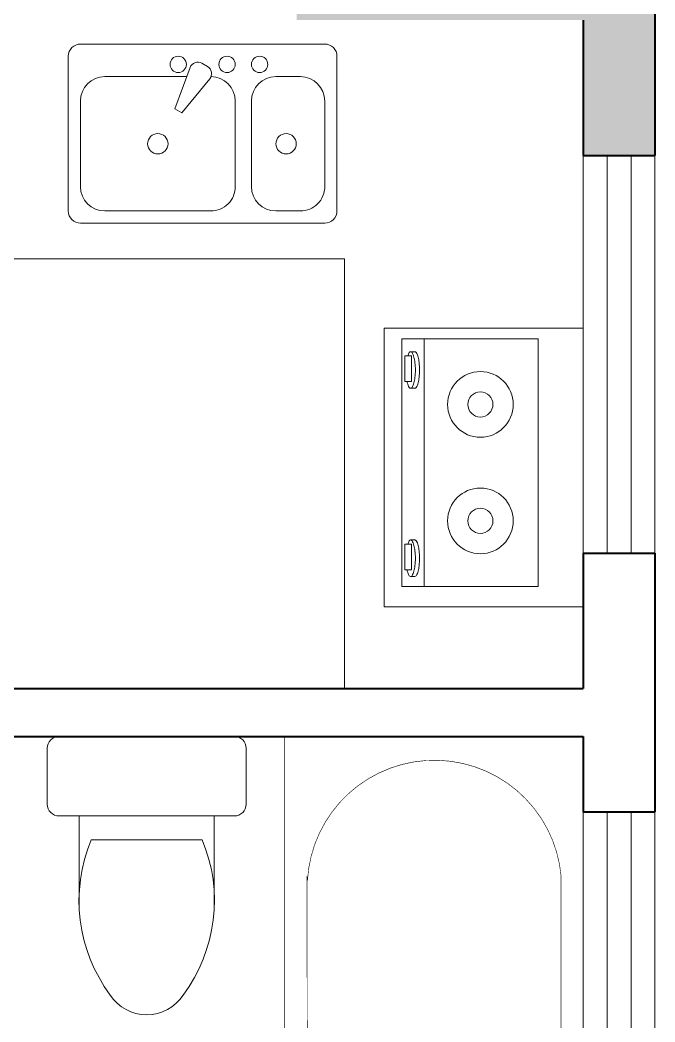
# Model space of a CAD drawing. Header units: millimetres. Extents: x 3491 to 3974, y 1583 to 1976.
# Drawn here: x 3956.931 to 3958.526, y 1959.374 to 1961.892 of the extents above; entities that cross this region are included whole.
import ezdxf

# ---------------------------------------------------------------- set-up
doc = ezdxf.new("R2010")
doc.units = ezdxf.units.MM
doc.layers.get('0').update_dxf_attribs({"lineweight": 5})
for name, color, linetype, lineweight in [('J', 7, 'Continuous', 5), ('Muro1', 162, 'Continuous', 40), ('PUB_H', 13, 'Continuous', 5), ('Puertas', 52, 'Continuous', 5), ('TOILET', 4, 'Continuous', 5), ('TOTHER', 7, 'Continuous', 5), ('WC', 10, 'Continuous', 5)]:
    doc.layers.add(name, color=color, linetype=linetype, lineweight=lineweight)
doc.styles.add('DIM_FONT', font='SIMPLEX.shx', dxfattribs={"width": 0.8})
doc.styles.get("Standard").update_dxf_attribs({"font": 'arial.ttf'})

# ---------------------------------------------------------------- blocks, each defined once
blk = doc.blocks.new('A$C72CD3181')
at = {"layer": 'PUB_H'}
blk.add_hatch(color=256, dxfattribs=at).paths.add_polyline_path([(11580, 8825), (11400, 8825), (11400, 8650), (10680, 8650), (10680, 8530), (11400, 8530), (11400, 8190), (11580, 8190)])
blk = doc.blocks.new('M_E24TTP')
at = {"layer": 'TOILET', "color": 7}
for p, q in [((-169.7, 200.4), (-169.7, 430.4)), ((169.7, 200.4), (169.7, 430.4)), ((-139.7, 260.4), (139.7, 260.4)), ((-220, 200), (220, 200)), ((-250, 30), (-250, 170)), ((250, 170), (250, 30)), ((220, 0), (-220, 0))]:
    blk.add_line(p, q, dxfattribs=at)
for centre, radius, start, end in [((0, 589.6), 109.8, 33.4509, 146.5491), ((227.4, 412.8), 397.5, 143.3619, 202.5495), ((-227.4, 412.8), 397.5, 337.4505, 36.6381), ((-220, 170), 30, 90, 180), ((220, 170), 30, 0, 90), ((-220, 30), 30, 180, 270), ((220, 30), 30, 270, 0)]:
    blk.add_arc(centre, radius, start, end, dxfattribs=at)
at = {"style": 'DIM_FONT', "width": 0.8, "flags": 9}
for tag in ['YSIZE', 'XSIZE']:
    blk.add_attdef(tag, (0, 0), '', height=0.5, dxfattribs=at)
blk = doc.blocks.new('M_E4')
for p, q in [((670.2, -79.9), (670.2, -136.6)), ((670.2, -85.9), (670.2, -97)), ((670, -662.9), (670, -613.6))]:
    blk.add_line(p, q)
at = {"const_width": 1.5}
for points in [[(-750, -750), (-750, 0)], [(-750, 0), (750, 0)], [(750, 0), (750, -750)], [(607.9, -55.9), (640.2, -55.9)], [(670, -89.8), (670, -656.4)], [(670, -662.9), (670, -654.6)], [(750, -750), (-750, -750)]]:
    blk.add_lwpolyline(points, dxfattribs=at)
for points in [[(-399.3, -55.8, 0.930688), (-387.6, -693, 0.930688)], [(670.2, -85.9, 0.414214), (640.2, -55.9, 0.414214)], [(670, -89.8, 0.041784), (669.6, -84.8, 0.412615)], [(640, -692.9, 0.414214), (670, -662.9, 0.414214)]]:
    blk.add_lwpolyline(points, format="xyb", dxfattribs=at)
at = {"const_width": 1.5, "flags": 128}
for points in [[(-399.3, -55.8), (607.9, -55.9)], [(-399.3, -694.2), (645.3, -692.5)]]:
    blk.add_lwpolyline(points, dxfattribs=at)
for radius in [25, 23]:
    blk.add_circle((550, -381.2), radius)
blk.add_arc((640, -662.9), 30, 270, 280.176)
at = {"width": 0.8, "flags": 9}
for tag in ['XSIZE', 'YSIZE']:
    blk.add_attdef(tag, (0, 0), '', height=0.5, dxfattribs=at)
blk = doc.blocks.new('M_E25ESP')
at = {"color": 0, "linetype": 'ByBlock'}
for p, q in [((30.7, 337.5), (419.3, 337.5)), ((0, -306.8), (0, 306.8)), ((358, 306.8), (143.2, 306.8)), ((450, 306.8), (450, -306.8)), ((81.8, 245.5), (81.8, 40)), ((419.3, -20.5), (419.3, 245.5)), ((58.9, 31.4), (162.5, 70.2)), ((172.8, 52.5), (87.3, -17.8)), ((162.5, 70.2), (172.8, 52.5)), ((48.4, 2), (56.6, -12.3)), ((143.2, -81.8), (358, -81.8)), ((358, -122.7), (143.2, -122.7)), ((81.8, -184.1), (81.8, -245.5)), ((419.3, -245.5), (419.3, -184.1)), ((143.2, -306.8), (358, -306.8)), ((419.3, -337.5), (30.7, -337.5))]:
    blk.add_line(p, q, dxfattribs=at)
for centre, radius in [((250.6, 112.5), 25.6), ((51.1, 61.4), 20.5), ((51.1, -61.4), 20.5), ((51.1, -143.2), 20.5), ((250.6, -209.7), 25.6)]:
    blk.add_circle(centre, radius, dxfattribs=at)
for centre, radius, start, end in [((30.7, 306.8), 30.7, 90, 180), ((419.3, 306.8), 30.7, 0, 90), ((143.2, 245.5), 61.4, 90, 180), ((358, 245.5), 61.4, 0, 90), ((66.1, 12.3), 20.5, 110.5377, 210), ((74.3, -2), 20.5, 210, 309.4623), ((143.2, -20.5), 61.4, 180, 270), ((358, -20.5), 61.4, 270, 0), ((143.2, -184.1), 61.4, 90, 180), ((358, -184.1), 61.4, 0, 90), ((143.2, -245.5), 61.4, 180, 270), ((358, -245.5), 61.4, 270, 0), ((30.7, -306.8), 30.7, 180, 270), ((419.3, -306.8), 30.7, 270, 0)]:
    blk.add_arc(centre, radius, start, end, dxfattribs=at)
at = {"style": 'DIM_FONT', "width": 0.8, "flags": 9}
for tag in ['YSIZE', 'XSIZE']:
    blk.add_attdef(tag, (0, 0), '', height=0.5, dxfattribs=at)
blk = doc.blocks.new('M_E19')
for p, q in [((-323.5, -113.1), (-323.5, -455.5)), ((299.3, -113.1), (-323.5, -113.1)), ((299.3, -455.5), (299.3, -113.1)), ((-323.5, -399.8), (299.3, -399.8)), ((-290.9, -422.1), (-290.8, -433.8)), ((-199.1, -423.2), (-199.1, -433.7)), ((182.1, -422.1), (182.2, -433.8)), ((273.9, -423.2), (273.9, -433.7)), ((-215.7, -431.5), (-280.4, -431.5)), ((-280.4, -431.5), (-280.4, -448.2)), ((-280.4, -448.2), (-215.7, -448.2)), ((-215.7, -448.2), (-215.7, -431.5)), ((192.6, -431.5), (192.6, -448.2)), ((257.3, -431.5), (192.6, -431.5)), ((192.6, -448.2), (257.3, -448.2)), ((257.3, -448.2), (257.3, -431.5)), ((-323.5, -455.5), (299.3, -455.5))]:
    blk.add_line(p, q)
for points in [[(-199.1, -423.2, 0.259034), (-201, -419.8, 0.076276), (-212.5, -414.9, 0.036515), (-226.1, -412.4, 0.026615), (-244.9, -411.4, 0.026615), (-263.8, -412.4, 0.036515), (-277.3, -414.9, 0.076276), (-288.9, -419.8, 0.259034), (-290.8, -423.2, 0.078462), (-290.6, -424.5, 0.056762)], [(-199.1, -433.7, 0.259034), (-201, -430.3, 0.076276), (-212.5, -425.4, 0.036515), (-226.1, -422.9, 0.026615), (-244.9, -421.9, 0.026615), (-263.8, -422.9, 0.036515), (-277.3, -425.4, 0.076276), (-288.9, -430.3, 0.259034), (-290.8, -433.7, 0.259034), (-288.9, -437.2, 0.056762), (-280.4, -441.2, 0.036515)], [(273.9, -423.2, 0.259034), (272, -419.8, 0.076276), (260.5, -414.9, 0.036515), (246.9, -412.4, 0.026615), (228.1, -411.4, 0.026615), (209.2, -412.4, 0.036515), (195.7, -414.9, 0.076276), (184.1, -419.8, 0.259034), (182.2, -423.2, 0.078462), (182.4, -424.5, 0.056762)], [(273.9, -433.7, 0.259034), (272, -430.3, 0.076276), (260.5, -425.4, 0.036515), (246.9, -422.9, 0.026615), (228.1, -421.9, 0.026615), (209.2, -422.9, 0.036515), (195.7, -425.4, 0.076276), (184.1, -430.3, 0.259034), (182.2, -433.7, 0.259034), (184.1, -437.2, 0.056762), (192.6, -441.2, 0.036515)], [(-215.7, -442.9, 0.008736), (-212.5, -442.1, 0.076276), (-201, -437.2, 0.259034), (-199.1, -433.7, 0.259034)], [(257.3, -442.9, 0.008736), (260.5, -442.1, 0.076276), (272, -437.2, 0.259034), (273.9, -433.7, 0.259034)]]:
    blk.add_lwpolyline(points, format="xyb")
at = {"layer": 'TOTHER', "linetype": 'Continuous'}
for p, q in [((-350, 0), (350, 0)), ((-350, -500), (-350, 0)), ((350, 0), (350, -500)), ((350, -500), (-350, -500))]:
    blk.add_line(p, q, dxfattribs=at)
for centre, radius in [((-158.4, -258.5), 82.5), ((134.2, -258.5), 82.5), ((-158.4, -258.5), 31.6), ((134.2, -258.5), 31.6)]:
    blk.add_circle(centre, radius, dxfattribs=at)
at = {"width": 0.8, "flags": 9}
for tag in ['XSIZE', 'YSIZE']:
    blk.add_attdef(tag, (0, 0), '', height=0.5, dxfattribs=at)

msp = doc.modelspace()

# ---------------------------------------------------------------- linework, layer by layer
at = {"layer": 'Muro1'}
for points in [[(3958.5264, 1962.1865), (3958.5264, 1961.5515)], [(3958.3464, 1961.8915), (3958.3464, 1961.5515)], [(3958.3464, 1961.5515), (3958.5264, 1961.5515)], [(3958.3464, 1960.5515), (3958.3464, 1960.2115)], [(3958.3464, 1960.5515), (3958.5264, 1960.5515)], [(3958.5264, 1960.5515), (3958.5264, 1959.9015)], [(3956.1364, 1960.2115), (3958.3464, 1960.2115)], [(3956.2964, 1960.0915), (3958.3464, 1960.0915)], [(3958.3464, 1960.0915), (3958.3464, 1959.9015)], [(3958.3464, 1959.9015), (3958.5264, 1959.9015)]]:
    msp.add_lwpolyline(points, dxfattribs=at)
at = {"layer": 'Puertas', "linetype": 'ByBlock'}
for p, q in [((3958.3464, 1961.5515), (3958.3464, 1960.5515)), ((3958.4064, 1960.5515), (3958.4064, 1961.5515)), ((3958.4664, 1960.5515), (3958.4664, 1961.5515)), ((3958.5264, 1961.5515), (3958.5264, 1960.5515)), ((3958.3464, 1959.9015), (3958.3464, 1958.9015)), ((3958.4064, 1958.9015), (3958.4064, 1959.9015)), ((3958.4664, 1958.9015), (3958.4664, 1959.9015)), ((3958.5264, 1959.9015), (3958.5264, 1958.9015))]:
    msp.add_line(p, q, dxfattribs=at)
at = {"layer": 'WC'}
for p, q in [((3957.7464, 1961.2915), (3956.7812, 1961.2915)), ((3957.7464, 1960.2115), (3957.7464, 1961.2915))]:
    msp.add_line(p, q, dxfattribs=at)

# ---------------------------------------------------------------- block references
at = {"layer": 'J', "xscale": 0.001, "yscale": 0.001, "zscale": 0.001}
msp.add_blockref('A$C72CD3181', (3946.9464, 1953.3615), dxfattribs=at)
at = {"layer": 'WC', "yscale": 0.001, "zscale": 0.001}
for name, p, xscale, rotation in [('M_E25ESP', (3957.3901, 1961.8312), -0.001, 89.99999968272427), ('M_E19', (3958.3464, 1960.7672), 0.001, 269.9999996827241), ('M_E24TTP', (3957.2496, 1960.0915), 0.001, 180), ('M_E4', (3958.3464, 1959.3415), 0.001, 270)]:
    msp.add_blockref(name, p, dxfattribs=dict(at, xscale=xscale, rotation=rotation))

doc.saveas('drawing.dxf')
